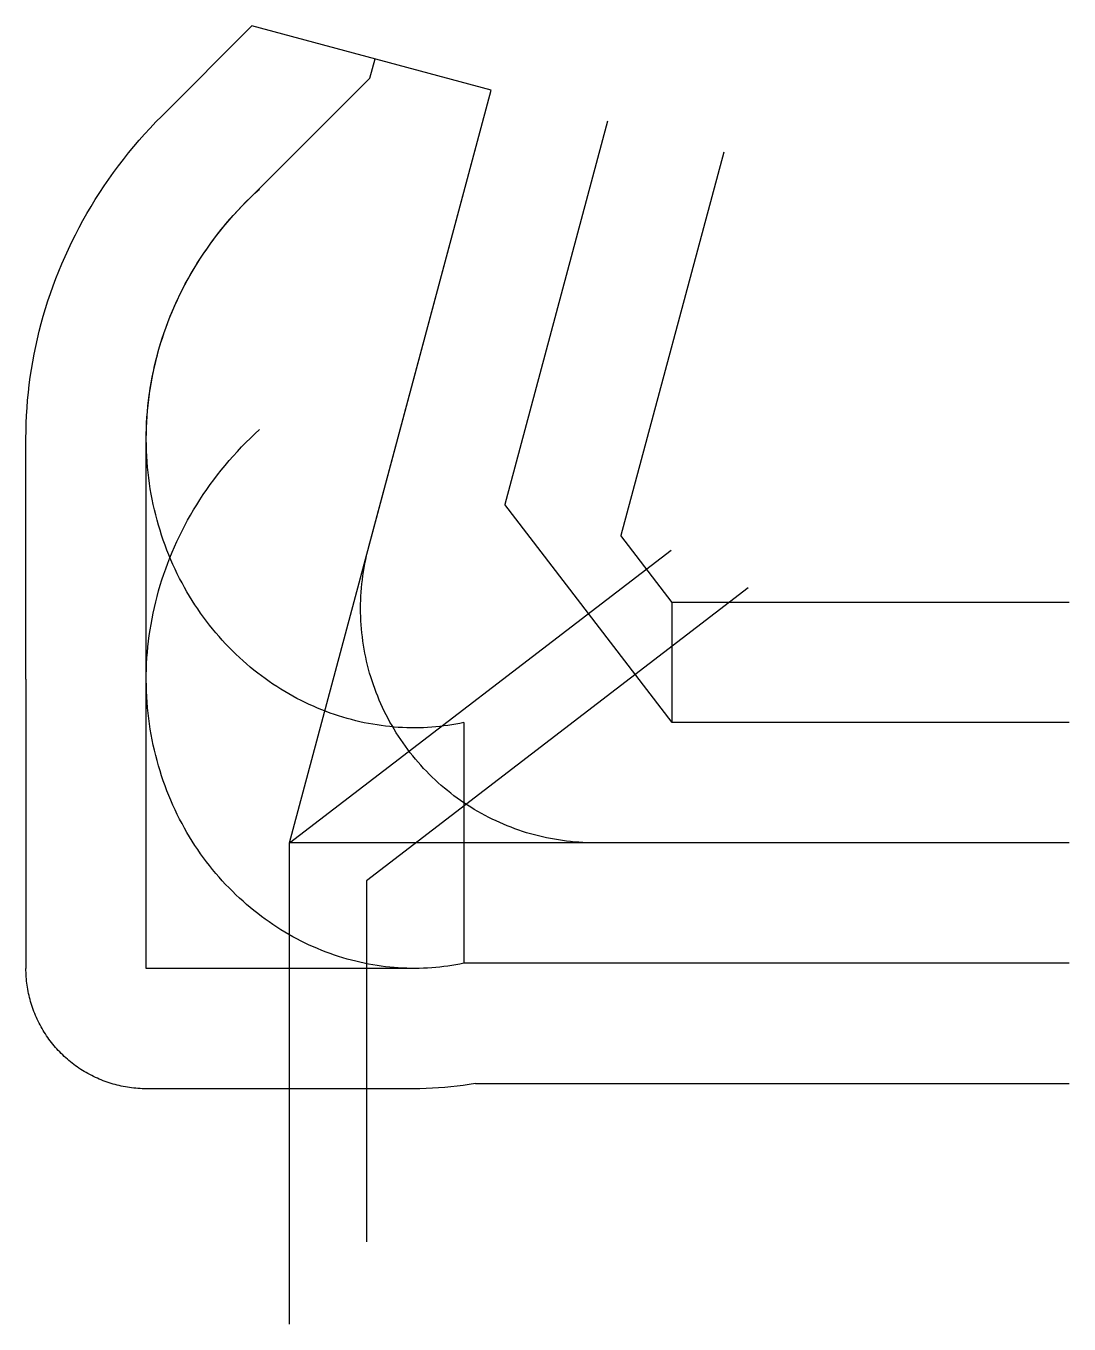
# Model space of a CAD drawing. Header units: metres. Extents: x -5070 to 15000, y -9260 to 15723.
import ezdxf

# ---------------------------------------------------------------- set-up
doc = ezdxf.new("R2010")
doc.units = ezdxf.units.M

msp = doc.modelspace()

# ---------------------------------------------------------------- linework, layer by layer
at = {"color": 1}
for p, q in [((-2458, 13989), (-724, 15723)), ((3882, 14489), (-724, 15723)), ((1548, 14721), (1646, 15088)), ((-821, 12352), (1548, 14721)), ((0, 0), (3882, 14489)), ((6118, 13890), (4142, 6513)), ((8355, 13291), (6378, 5914)), ((-5070, 3151), (-5070, 7781)), ((-2755, 3151), (-2755, 7781)), ((7363, 2315), (4142, 6513)), ((7363, 4630), (6378, 5914)), ((15000, 4630), (7363, 4630)), ((7363, 2315), (7363, 4630)), ((-5070, 3151), (-5070, -2416)), ((-5070, 3151), (-5070, 3151)), ((-2755, -2416), (-2755, 3151)), ((-2755, 3151), (-2755, 3151)), ((3356, 2315), (3356, -2315)), ((15000, 2315), (7363, 2315)), ((15000, 0), (0, 0)), ((2403, -2416), (-2755, -2416)), ((15000, -2315), (3356, -2315)), ((2403, -4731), (-2755, -4731)), ((3577, -4630), (15000, -4630))]:
    msp.add_line(p, q, dxfattribs=at)
for points in [[(15000, 0), (5881, 0), (5803, 1), (5724, 3), (5645, 6), (5567, 11), (5488, 17), (5410, 25), (5331, 34), (5253, 44), (5175, 56), (5098, 69), (5020, 83), (4943, 99), (4866, 116), (4790, 134), (4713, 154), (4638, 175), (4562, 197), (4487, 221), (4412, 246), (4338, 272), (4264, 300), (4191, 329), (4118, 359), (4046, 390), (3974, 423), (3903, 457), (3833, 492), (3763, 528), (3694, 566), (3625, 605), (3557, 645), (3490, 686), (3424, 728), (3358, 772), (3293, 816), (3229, 862), (3165, 909), (3103, 957), (3041, 1006), (2981, 1056), (2921, 1107), (2862, 1159), (2804, 1212), (2746, 1267), (2690, 1322), (2635, 1378), (2581, 1435), (2528, 1493), (2475, 1552), (2424, 1612), (2374, 1673), (2325, 1735), (2277, 1797), (2230, 1860), (2185, 1924), (2140, 1989), (2097, 2055), (2054, 2121), (2013, 2189), (1973, 2257), (1934, 2325), (1897, 2394), (1860, 2464), (1825, 2535), (1791, 2606), (1759, 2677), (1727, 2750), (1697, 2822), (1668, 2896), (1641, 2969), (1614, 3044), (1589, 3118), (1566, 3194), (1543, 3269), (1522, 3345), (1503, 3421), (1484, 3498), (1467, 3575), (1451, 3652), (1437, 3729), (1424, 3807), (1412, 3885), (1402, 3963), (1393, 4041), (1386, 4120), (1379, 4198), (1375, 4277), (1371, 4356), (1369, 4434), (1368, 4513), (1369, 4592), (1371, 4671), (1375, 4749), (1379, 4828), (1386, 4906), (1393, 4985), (1402, 5063), (1412, 5141), (1424, 5219), (1437, 5297), (1451, 5374), (1467, 5451), (1484, 5528), (1503, 5605), (1522, 5681), (1522, 5681), (3882, 14489)], [(-5070, 7781), (-5069, 7928), (-5065, 8076), (-5059, 8223), (-5050, 8371), (-5038, 8519), (-5024, 8667), (-5007, 8815), (-4987, 8963), (-4965, 9111), (-4941, 9258), (-4913, 9406), (-4883, 9553), (-4851, 9701), (-4815, 9847), (-4778, 9994), (-4737, 10140), (-4694, 10285), (-4648, 10430), (-4600, 10575), (-4549, 10719), (-4495, 10862), (-4439, 11005), (-4380, 11147), (-4319, 11288), (-4255, 11428), (-4188, 11568), (-4119, 11706), (-4048, 11844), (-3974, 11980), (-3897, 12116), (-3818, 12250), (-3736, 12383), (-3652, 12515), (-3566, 12646), (-3477, 12775), (-3385, 12903), (-3292, 13030), (-3195, 13155), (-3097, 13279), (-2996, 13402), (-2893, 13522), (-2788, 13642), (-2680, 13759), (-2570, 13875), (-2458, 13989), (-2458, 13989)], [(3356, 2315), (3280, 2299), (3204, 2285), (3127, 2272), (3050, 2260), (2973, 2250), (2895, 2241), (2816, 2233), (2737, 2226), (2658, 2221), (2578, 2217), (2498, 2215), (2418, 2214), (2337, 2214), (2256, 2216), (2175, 2220), (2094, 2224), (2012, 2230), (1931, 2238), (1849, 2247), (1767, 2258), (1685, 2270), (1603, 2283), (1520, 2298), (1438, 2314), (1356, 2332), (1274, 2352), (1192, 2373), (1110, 2395), (1028, 2419), (946, 2445), (865, 2472), (784, 2500), (703, 2530), (622, 2562), (541, 2595), (461, 2629), (381, 2665), (302, 2703), (223, 2742), (144, 2782), (66, 2825), (-12, 2868), (-89, 2913), (-165, 2960), (-241, 3008), (-317, 3057), (-391, 3108), (-465, 3161), (-539, 3215), (-611, 3270), (-683, 3327), (-755, 3385), (-825, 3445), (-894, 3506), (-963, 3568), (-1031, 3632), (-1098, 3698), (-1163, 3764), (-1228, 3832), (-1292, 3901), (-1355, 3972), (-1417, 4044), (-1478, 4117), (-1537, 4192), (-1596, 4267), (-1653, 4344), (-1709, 4422), (-1764, 4502), (-1818, 4583), (-1871, 4664), (-1922, 4747), (-1972, 4831), (-2020, 4916), (-2067, 5003), (-2113, 5090), (-2158, 5178), (-2201, 5268), (-2242, 5358), (-2282, 5450), (-2321, 5542), (-2358, 5635), (-2394, 5729), (-2428, 5824), (-2460, 5920), (-2491, 6017), (-2520, 6114), (-2548, 6213), (-2574, 6312), (-2598, 6412), (-2621, 6512), (-2641, 6613), (-2661, 6715), (-2678, 6817), (-2694, 6920), (-2708, 7024), (-2720, 7128), (-2730, 7232), (-2739, 7337), (-2746, 7442), (-2751, 7548), (-2754, 7654), (-2755, 7761), (-2755, 7867), (-2752, 7974), (-2748, 8082), (-2742, 8189), (-2734, 8297), (-2724, 8404), (-2712, 8512), (-2698, 8620), (-2682, 8728), (-2664, 8836), (-2645, 8944), (-2623, 9052), (-2600, 9159), (-2574, 9267), (-2547, 9374), (-2517, 9481), (-2486, 9588), (-2453, 9695), (-2418, 9801), (-2381, 9907), (-2342, 10013), (-2301, 10118), (-2258, 10223), (-2213, 10327), (-2166, 10430), (-2117, 10533), (-2067, 10636), (-2014, 10738), (-1960, 10839), (-1903, 10939), (-1845, 11039), (-1785, 11138), (-1723, 11236), (-1659, 11333), (-1593, 11429), (-1526, 11525), (-1456, 11619), (-1385, 11713), (-1312, 11805), (-1237, 11896), (-1161, 11987), (-1082, 12076), (-1002, 12164), (-920, 12250), (-837, 12336), (-752, 12420), (-665, 12503), (-576, 12585), (-576, 12585)], [(-2755, 7781), (-2754, 7888), (-2752, 7995), (-2747, 8102), (-2740, 8210), (-2732, 8317), (-2721, 8425), (-2709, 8533), (-2695, 8641), (-2679, 8749), (-2661, 8856), (-2641, 8964), (-2619, 9072), (-2595, 9180), (-2569, 9287), (-2541, 9395), (-2512, 9502), (-2480, 9609), (-2446, 9715), (-2411, 9821), (-2373, 9927), (-2334, 10033), (-2293, 10138), (-2249, 10242), (-2204, 10346), (-2157, 10450), (-2108, 10553), (-2057, 10655), (-2004, 10757), (-1949, 10858), (-1892, 10958), (-1834, 11058), (-1773, 11156), (-1711, 11254), (-1647, 11351), (-1580, 11447), (-1513, 11543), (-1443, 11637), (-1371, 11730), (-1298, 11822), (-1223, 11914), (-1146, 12004), (-1067, 12092), (-987, 12180), (-905, 12267), (-821, 12352), (-821, 12352)], [(3356, -2315), (3280, -2331), (3204, -2345), (3127, -2358), (3050, -2370), (2973, -2380), (2895, -2389), (2816, -2397), (2737, -2404), (2658, -2409), (2578, -2413), (2498, -2415), (2418, -2416), (2337, -2416), (2256, -2414), (2175, -2410), (2094, -2406), (2012, -2400), (1931, -2392), (1849, -2383), (1767, -2372), (1685, -2360), (1603, -2347), (1520, -2332), (1438, -2316), (1356, -2298), (1274, -2278), (1192, -2257), (1110, -2235), (1028, -2211), (946, -2185), (865, -2158), (784, -2130), (703, -2100), (622, -2068), (541, -2035), (461, -2001), (381, -1965), (302, -1927), (223, -1888), (144, -1848), (66, -1805), (-12, -1762), (-89, -1717), (-165, -1670), (-241, -1622), (-317, -1573), (-391, -1522), (-465, -1469), (-539, -1415), (-611, -1360), (-683, -1303), (-755, -1245), (-825, -1185), (-894, -1124), (-963, -1062), (-1031, -998), (-1098, -932), (-1163, -866), (-1228, -798), (-1292, -729), (-1355, -658), (-1417, -586), (-1478, -513), (-1537, -438), (-1596, -363), (-1653, -286), (-1709, -208), (-1764, -128), (-1818, -47), (-1871, 34), (-1922, 117), (-1972, 201), (-2020, 286), (-2067, 373), (-2113, 460), (-2158, 548), (-2201, 638), (-2242, 728), (-2282, 820), (-2321, 912), (-2358, 1005), (-2394, 1099), (-2428, 1194), (-2460, 1290), (-2491, 1387), (-2520, 1484), (-2548, 1583), (-2574, 1682), (-2598, 1782), (-2621, 1882), (-2641, 1983), (-2661, 2085), (-2678, 2187), (-2694, 2290), (-2708, 2394), (-2720, 2498), (-2730, 2602), (-2739, 2707), (-2746, 2812), (-2751, 2918), (-2754, 3024), (-2755, 3131), (-2755, 3237), (-2752, 3344), (-2748, 3452), (-2742, 3559), (-2734, 3667), (-2724, 3774), (-2712, 3882), (-2698, 3990), (-2682, 4098), (-2664, 4206), (-2645, 4314), (-2623, 4422), (-2600, 4529), (-2574, 4637), (-2547, 4744), (-2517, 4851), (-2486, 4958), (-2453, 5065), (-2418, 5171), (-2381, 5277), (-2342, 5383), (-2301, 5488), (-2258, 5593), (-2213, 5697), (-2166, 5800), (-2117, 5903), (-2067, 6006), (-2014, 6108), (-1960, 6209), (-1903, 6309), (-1845, 6409), (-1785, 6508), (-1723, 6606), (-1659, 6703), (-1593, 6799), (-1526, 6895), (-1456, 6989), (-1385, 7083), (-1312, 7175), (-1237, 7266), (-1161, 7357), (-1082, 7446), (-1002, 7534), (-920, 7620), (-837, 7706), (-752, 7790), (-665, 7873), (-576, 7955), (-576, 7955)], [(0, -9260), (0, 0), (7346, 5637)], [(8828, 4906), (1482, -731), (1482, -7676)], [(-2755, -4731), (-2796, -4731), (-2836, -4730), (-2876, -4728), (-2917, -4725), (-2957, -4722), (-2997, -4718), (-3037, -4714), (-3077, -4708), (-3117, -4702), (-3157, -4696), (-3197, -4688), (-3237, -4680), (-3276, -4672), (-3315, -4662), (-3354, -4652), (-3393, -4641), (-3432, -4630), (-3471, -4618), (-3509, -4605), (-3547, -4591), (-3585, -4577), (-3623, -4562), (-3660, -4547), (-3697, -4531), (-3734, -4514), (-3770, -4497), (-3806, -4479), (-3842, -4460), (-3878, -4441), (-3913, -4421), (-3948, -4400), (-3982, -4379), (-4016, -4358), (-4050, -4335), (-4083, -4312), (-4116, -4289), (-4148, -4265), (-4181, -4240), (-4212, -4215), (-4243, -4189), (-4274, -4163), (-4304, -4136), (-4334, -4109), (-4363, -4081), (-4392, -4053), (-4421, -4024), (-4448, -3995), (-4476, -3965), (-4502, -3935), (-4529, -3904), (-4554, -3873), (-4580, -3841), (-4604, -3809), (-4628, -3777), (-4652, -3744), (-4675, -3711), (-4697, -3677), (-4719, -3643), (-4740, -3608), (-4760, -3573), (-4780, -3538), (-4799, -3503), (-4818, -3467), (-4836, -3431), (-4853, -3394), (-4870, -3358), (-4886, -3321), (-4902, -3283), (-4917, -3246), (-4931, -3208), (-4944, -3170), (-4957, -3131), (-4969, -3093), (-4981, -3054), (-4991, -3015), (-5002, -2976), (-5011, -2937), (-5020, -2897), (-5028, -2858), (-5035, -2818), (-5042, -2778), (-5048, -2738), (-5053, -2698), (-5058, -2658), (-5061, -2618), (-5065, -2577), (-5067, -2537), (-5069, -2497), (-5070, -2456), (-5070, -2416)], [(3356, -2315), (3280, -2331), (3204, -2345), (3127, -2358), (3050, -2370), (2973, -2380), (2895, -2389), (2816, -2397), (2737, -2404), (2658, -2409), (2578, -2413), (2498, -2415), (2418, -2416), (2403, -2416)], [(3577, -4630), (3460, -4649), (3343, -4667), (3225, -4682), (3106, -4695), (2988, -4706), (2868, -4715), (2749, -4722), (2628, -4727), (2508, -4730), (2403, -4731)]]:
    msp.add_lwpolyline(points, dxfattribs=at)

doc.saveas('drawing.dxf')
